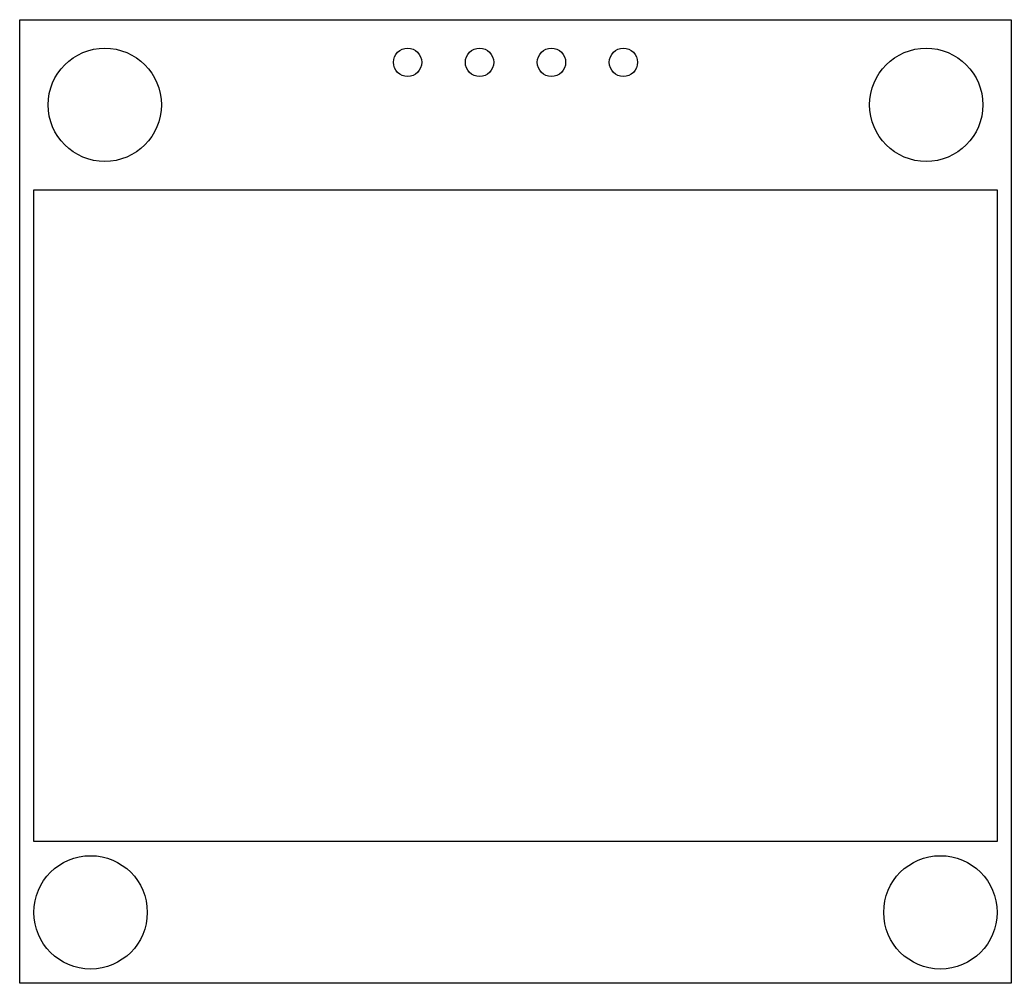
# Model space of a CAD drawing. Header units: millimetres. Extents: x -17.5 to 17.5, y -17 to 17.
import ezdxf

# ---------------------------------------------------------------- set-up
doc = ezdxf.new("R2010")
doc.units = ezdxf.units.MM
doc.layers.add('Sketch001', color=7, linetype='CONTINUOUS')

msp = doc.modelspace()

# ---------------------------------------------------------------- linework, layer by layer
at = {"layer": 'Sketch001'}
for p, q in [((-17.5, -17), (-17.5, 17)), ((-17.5, 17), (17.5, 17)), ((17.5, 17), (17.5, -17)), ((-17, -12), (-17, 11)), ((-17, 11), (17, 11)), ((17, 11), (17, -12)), ((17, -12), (-17, -12)), ((17.5, -17), (-17.5, -17))]:
    msp.add_line(p, q, dxfattribs=at)
for centre, radius in [((-14.5, 14), 2), ((-3.81, 15.5), 0.5), ((-1.27, 15.5), 0.5), ((1.27, 15.5), 0.5), ((3.81, 15.5), 0.5), ((14.5, 14), 2), ((-15, -14.5), 2), ((15, -14.5), 2)]:
    msp.add_circle(centre, radius, dxfattribs=at)

doc.saveas('drawing.dxf')
